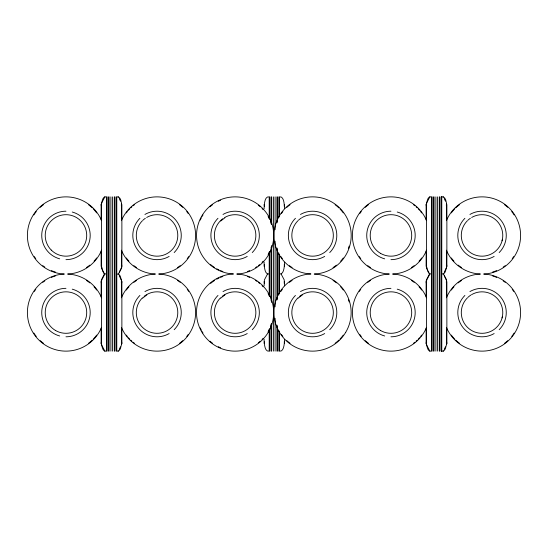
<?xml version="1.0" encoding="UTF-8"?>
<svg xmlns="http://www.w3.org/2000/svg" width="548" height="548" viewBox="0 0 548 548"><rect width="100%" height="100%" fill="white"/><g stroke="black" fill="none" stroke-linecap="round" stroke-linejoin="round"><path stroke-width="0.82" d="M101.133 219.974L101.133 204.52C102.318 201.993 102.291 195.636 106.579 196.869L106.579 351.131C102.291 352.364 102.318 346.007 101.133 343.48L101.133 328.026M106.579 274C102.586 274.959 102.661 268.732 101.483 266.342L101.483 204.52L101.75 202.787L104.88 196.869M101.133 297.112L101.133 281.658L101.401 279.925L104.387 274.021L101.401 268.075L101.401 264.609M101.483 266.342L101.661 265.191M104.88 351.131L101.75 345.213L101.483 343.48L101.483 281.658L101.75 279.925L104.88 274M121.341 205.671L121.403 203.76M121.601 206.254C121.718 203.63 121.033 195.876 116.779 196.869L116.779 351.131C120.793 352.076 120.697 345.87 121.875 343.48L121.875 281.658C120.697 279.268 120.786 273.068 116.779 274M101.133 343.48L101.401 341.747M101.483 343.48L101.661 342.329M121.403 267.102L121.526 250.888M121.875 204.52L121.875 266.342L121.601 268.075L118.478 274M121.341 282.809L121.403 280.898M121.601 283.391L121.875 281.658M121.403 344.24L121.526 328.026M264.115 208.658C264.191 205.959 264.266 195.807 269.212 196.869L269.212 218.686M269.212 274C264.979 275.021 264.266 267.232 264.383 264.609M264.115 285.796L264.383 279.925L267.513 274M284.234 206.254C284.35 203.63 283.665 195.876 279.411 196.869L279.411 216.385M269.212 329.314L269.212 351.131C264.958 352.124 264.273 344.37 264.383 341.747M284.508 262.204C284.433 264.91 284.357 275.048 279.411 274M284.234 283.391L284.234 279.925L281.11 274M284.508 339.342C284.433 342.041 284.357 352.193 279.411 351.131L279.411 331.615M426.125 219.974L426.125 204.52C427.31 201.993 427.289 195.636 431.577 196.869L431.577 351.131C427.289 352.364 427.31 346.007 426.125 343.48L426.125 328.026M431.577 274C427.577 274.959 427.652 268.732 426.474 266.342L426.474 204.52L426.748 202.787L429.872 196.869M426.125 297.112L426.125 281.658L426.399 279.925L429.522 274L426.399 268.075L426.399 264.609M426.474 266.342L426.659 265.191M429.872 351.131L426.748 345.213L426.474 343.48L426.474 281.658L426.748 279.925L429.872 274M446.339 205.671L446.401 203.76M446.599 206.254C446.709 203.486 445.976 195.574 441.421 196.869M426.125 343.48L426.399 341.747M426.474 343.48L426.659 342.329M446.401 267.102L446.517 250.888M446.867 204.52L446.867 266.342C445.688 268.732 445.784 274.932 441.77 274M446.339 282.809L446.401 280.898M446.599 283.391L446.599 279.925L443.469 274M446.401 344.24L446.517 328.026M446.867 281.658L446.867 343.48C445.682 346.007 445.709 352.364 441.421 351.131M119.217 272.329L121.252 268.075M119.217 349.466L120.464 346.829M444.216 272.329L446.25 268.075M444.216 349.466L445.456 346.829M220.7 221.015L224.92 217.775M142.624 298.146L146.843 294.906M220.7 298.146L224.92 294.906M298.167 298.146L302.386 294.906M118.526 350.994L118.128 351.131M443.517 350.994L443.12 351.131M443.12 196.869L443.517 197.006M118.128 196.869L118.526 197.006M446.25 279.925L444.216 275.671M121.252 279.925L119.217 275.671M444.216 198.534L445.456 201.171M119.217 198.534L120.464 201.171M446.599 264.609L446.867 266.342M446.339 265.191L446.517 266.342M426.474 204.52L426.659 205.671M426.125 204.52L426.399 206.254M446.599 341.747L446.867 343.48M446.339 342.329L446.517 343.48M426.474 281.658L426.659 282.809M426.125 281.658L426.399 283.391M284.234 264.609L284.508 266.342M264.115 204.52L264.383 206.254M284.234 341.747L284.508 343.48M264.115 281.658L264.383 283.391M121.601 264.609L121.875 266.342M121.341 265.191L121.526 266.342M101.483 204.52L101.661 205.671M101.133 204.52L101.401 206.254M121.601 341.747L121.875 343.48M121.341 342.329L121.526 343.48M101.483 281.658L101.661 282.809M101.133 281.658L101.401 283.391M446.517 204.52L446.517 219.974M446.517 281.658L446.517 297.112M441.77 196.869L441.77 351.131M441.202 196.869L441.202 351.131M439.845 196.869L439.845 351.131M439.277 196.869L439.277 351.131M437.468 196.869L437.468 351.131M435.879 196.869L435.879 351.131M434.064 196.869L434.064 351.131M433.502 196.869L433.502 351.131M432.139 196.869L432.139 351.131M426.125 250.888L426.125 266.342M284.508 204.52L284.508 208.658M284.508 281.658L284.508 285.796M279.411 254.478L279.411 293.523M278.843 196.869L278.843 217.837M278.843 253.025L278.843 294.975M278.843 330.163L278.843 351.131M277.487 196.869L277.487 222.07M277.487 248.792L277.487 299.208M277.487 325.93L277.487 351.131M276.918 196.869L276.918 222.913M276.918 247.949L276.918 300.051M276.918 325.087L276.918 351.131M275.103 196.869L275.103 229.681M275.103 241.182L275.103 306.818M275.103 318.32L275.103 351.131M273.521 196.869L273.521 351.131M271.705 196.869L271.705 224.605M271.705 245.415L271.705 302.585M271.705 323.395L271.705 351.131M271.137 196.869L271.137 223.906M271.137 247.107L271.137 300.893M271.137 324.094L271.137 351.131M269.78 196.869L269.78 219.529M269.78 251.333L269.78 296.667M269.78 328.471L269.78 351.131M269.212 251.97L269.212 296.03M264.115 262.204L264.115 266.342M264.115 339.342L264.115 343.48M121.526 204.52L121.526 219.974M121.526 281.658L121.526 297.112M116.21 196.869L116.21 351.131M114.854 196.869L114.854 351.131M114.285 196.869L114.285 351.131M112.47 196.869L112.47 351.131M110.888 196.869L110.888 351.131M109.073 196.869L109.073 351.131M108.504 196.869L108.504 351.131M107.148 196.869L107.148 351.131M101.133 250.888L101.133 266.342M426.591 327.327A38.566 38.566 0 0 1 381.518 349.96A38.566 38.566 0 0 1 352.597 308.64A38.566 38.566 0 0 1 389.286 274.041A38.566 38.566 0 0 1 352.597 239.36A38.566 38.566 0 0 1 381.518 198.04A38.566 38.566 0 0 1 426.591 220.673M426.591 297.811A38.566 38.566 0 0 0 392.628 274.041A38.566 38.566 0 0 0 426.591 250.189M397.232 289.159A24.235 24.235 0 0 1 390.957 336.801M384.689 335.979A24.235 24.235 0 0 1 390.957 288.337M421.679 335.088A38.086 38.086 0 0 1 420.659 336.41M419.59 337.691A38.086 38.086 0 0 1 418.466 338.911M417.302 340.075A38.086 38.086 0 0 1 416.083 341.199M414.802 342.267A38.086 38.086 0 0 1 413.48 343.288M368.441 343.288A38.086 38.086 0 0 1 365.221 340.644M361.255 336.41A38.086 38.086 0 0 1 359.755 334.41M359.283 291.42A38.086 38.086 0 0 1 360.742 289.385M367.77 282.35A38.086 38.086 0 0 1 370.503 280.439M411.411 280.439A38.086 38.086 0 0 1 414.144 282.35M419.035 286.83A38.086 38.086 0 0 1 421.679 290.05M397.232 212.021A24.235 24.235 0 0 1 390.957 259.663M384.689 258.841A24.235 24.235 0 0 1 390.957 211.199M421.679 257.95A38.086 38.086 0 0 1 419.035 261.17M414.144 265.65A38.086 38.086 0 0 1 411.411 267.561M370.503 267.561A38.086 38.086 0 0 1 367.77 265.65M360.742 258.615A38.086 38.086 0 0 1 359.283 256.58M359.755 213.59A38.086 38.086 0 0 1 361.255 211.59M365.221 207.356A38.086 38.086 0 0 1 368.441 204.712M413.48 204.712A38.086 38.086 0 0 1 414.802 205.733M416.083 206.802A38.086 38.086 0 0 1 417.302 207.925M418.466 209.089A38.086 38.086 0 0 1 419.59 210.309M420.659 211.59A38.086 38.086 0 0 1 421.679 212.912M471.664 294.605A20.749 20.749 0 0 1 502.071 317.936M502.42 316.429A20.749 20.749 0 0 1 472.335 330.91A20.749 20.749 0 0 1 467.362 297.9M467.917 297.365A20.749 20.749 0 0 1 470.999 295.002M446.408 327.327A38.566 38.566 0 0 0 491.474 349.96A38.566 38.566 0 0 0 520.401 308.64A38.566 38.566 0 0 0 483.706 274.041A38.566 38.566 0 0 0 520.401 239.36A38.566 38.566 0 0 0 491.474 198.04A38.566 38.566 0 0 0 446.408 220.673M446.408 297.811A38.566 38.566 0 0 1 480.363 274.041A38.566 38.566 0 0 1 446.408 250.189M514.161 333.026A38.086 38.086 0 0 1 511.736 336.41M507.777 340.644A38.086 38.086 0 0 1 504.55 343.288M459.519 343.288A38.086 38.086 0 0 1 455.689 340.075M454.525 338.911A38.086 38.086 0 0 1 451.319 335.088M451.319 290.05A38.086 38.086 0 0 1 453.963 286.83M458.19 282.871A38.086 38.086 0 0 1 461.58 280.439M492.686 276A38.086 38.086 0 0 1 496.611 277.384M503.187 280.891A38.086 38.086 0 0 1 505.222 282.35M512.25 289.385A38.086 38.086 0 0 1 513.709 291.42M469.917 291.584A24.235 24.235 0 0 1 499.173 329.704M494.152 333.554A24.235 24.235 0 0 1 464.896 295.434M471.664 217.467A20.749 20.749 0 0 1 502.071 240.798M502.42 239.291A20.749 20.749 0 0 1 472.335 253.772A20.749 20.749 0 0 1 467.362 220.762M467.917 220.228A20.749 20.749 0 0 1 470.355 218.289M513.709 256.58A38.086 38.086 0 0 1 512.25 258.615M505.222 265.65A38.086 38.086 0 0 1 503.187 267.109M496.611 270.616A38.086 38.086 0 0 1 492.686 272M461.58 267.561A38.086 38.086 0 0 1 458.19 265.129M453.963 261.17A38.086 38.086 0 0 1 451.319 257.95M451.319 212.912A38.086 38.086 0 0 1 454.525 209.089M455.689 207.925A38.086 38.086 0 0 1 459.519 204.712M504.55 204.712A38.086 38.086 0 0 1 507.777 207.356M511.736 211.59A38.086 38.086 0 0 1 514.161 214.974M469.917 214.446A24.235 24.235 0 0 1 499.173 252.566M494.152 256.416A24.235 24.235 0 0 1 464.896 218.296M101.592 327.327A38.566 38.566 0 0 1 56.526 349.96A38.566 38.566 0 0 1 27.599 308.64A38.566 38.566 0 0 1 64.294 274.041A38.566 38.566 0 0 1 27.599 239.36A38.566 38.566 0 0 1 56.526 198.04A38.566 38.566 0 0 1 101.592 220.673M101.592 297.811A38.566 38.566 0 0 0 67.637 274.041A38.566 38.566 0 0 0 101.592 250.189M72.24 289.159A24.235 24.235 0 0 1 65.966 336.801M59.691 335.979A24.235 24.235 0 0 1 65.966 288.337M96.681 335.088A38.086 38.086 0 0 1 93.475 338.911M92.311 340.075A38.086 38.086 0 0 1 88.481 343.288M43.45 343.288A38.086 38.086 0 0 1 40.223 340.644M36.264 336.41A38.086 38.086 0 0 1 33.839 333.026M34.291 291.42A38.086 38.086 0 0 1 35.75 289.385M42.778 282.35A38.086 38.086 0 0 1 44.813 280.891M51.389 277.384A38.086 38.086 0 0 1 55.314 276M86.42 280.439A38.086 38.086 0 0 1 89.81 282.871M94.037 286.83A38.086 38.086 0 0 1 96.681 290.05M72.24 212.021A24.235 24.235 0 0 1 65.966 259.663M59.691 258.841A24.235 24.235 0 0 1 65.966 211.199M96.681 257.95A38.086 38.086 0 0 1 94.037 261.17M89.81 265.129A38.086 38.086 0 0 1 86.42 267.561M55.314 272A38.086 38.086 0 0 1 51.389 270.616M44.813 267.109A38.086 38.086 0 0 1 42.778 265.65M35.75 258.615A38.086 38.086 0 0 1 34.291 256.58M33.839 214.974A38.086 38.086 0 0 1 36.264 211.59M40.223 207.356A38.086 38.086 0 0 1 43.45 204.712M88.481 204.712A38.086 38.086 0 0 1 92.311 207.925M93.475 209.089A38.086 38.086 0 0 1 96.681 212.912M146.665 294.605A20.749 20.749 0 0 1 177.71 310.757A20.749 20.749 0 0 1 149.947 332.061A20.749 20.749 0 0 1 142.37 297.9M144.103 296.352A20.749 20.749 0 0 1 146.008 295.002M121.409 327.327A38.566 38.566 0 0 0 166.482 349.96A38.566 38.566 0 0 0 195.403 308.64A38.566 38.566 0 0 0 158.715 274.041A38.566 38.566 0 0 0 195.403 239.36A38.566 38.566 0 0 0 166.482 198.04A38.566 38.566 0 0 0 121.409 220.673M121.409 297.811A38.566 38.566 0 0 1 155.372 274.041A38.566 38.566 0 0 1 121.409 250.189M188.245 334.41A38.086 38.086 0 0 1 186.745 336.41M182.779 340.644A38.086 38.086 0 0 1 179.559 343.288M134.52 343.288A38.086 38.086 0 0 1 133.198 342.267M131.917 341.199A38.086 38.086 0 0 1 130.698 340.075M129.534 338.911A38.086 38.086 0 0 1 128.41 337.691M127.342 336.41A38.086 38.086 0 0 1 126.321 335.088M126.321 290.05A38.086 38.086 0 0 1 128.965 286.83M133.856 282.35A38.086 38.086 0 0 1 136.589 280.439M177.497 280.439A38.086 38.086 0 0 1 180.23 282.35M187.258 289.385A38.086 38.086 0 0 1 188.718 291.42M144.925 291.584A24.235 24.235 0 0 1 174.175 329.704M169.161 333.554A24.235 24.235 0 0 1 139.904 295.434M146.665 217.467A20.749 20.749 0 0 1 177.71 233.626A20.749 20.749 0 0 1 149.947 254.93A20.749 20.749 0 0 1 142.37 220.762M142.925 220.228A20.749 20.749 0 0 1 145.357 218.289M188.718 256.58A38.086 38.086 0 0 1 187.258 258.615M180.23 265.65A38.086 38.086 0 0 1 177.497 267.561M136.589 267.561A38.086 38.086 0 0 1 133.856 265.65M128.965 261.17A38.086 38.086 0 0 1 126.321 257.95M126.321 212.912A38.086 38.086 0 0 1 127.342 211.59M128.41 210.309A38.086 38.086 0 0 1 129.534 209.089M130.698 207.925A38.086 38.086 0 0 1 131.917 206.802M133.198 205.733A38.086 38.086 0 0 1 134.52 204.712M179.559 204.712A38.086 38.086 0 0 1 182.779 207.356M186.745 211.59A38.086 38.086 0 0 1 188.245 213.59M144.925 214.446A24.235 24.235 0 0 1 174.175 252.566M169.161 256.416A24.235 24.235 0 0 1 139.904 218.296M299.646 296.352A20.749 20.749 0 0 1 332.965 308.709A20.749 20.749 0 0 1 306.469 332.396A20.749 20.749 0 0 1 297.913 297.9M343.301 335.088A38.086 38.086 0 0 1 340.089 338.911M338.924 340.075A38.086 38.086 0 0 1 335.102 343.288M290.063 343.288A38.086 38.086 0 0 1 286.844 340.644M282.884 336.41A38.086 38.086 0 0 1 281.377 334.41M280.912 291.42A38.086 38.086 0 0 1 282.364 289.385M289.399 282.35A38.086 38.086 0 0 1 292.125 280.439M333.04 280.439A38.086 38.086 0 0 1 336.424 282.871M340.657 286.83A38.086 38.086 0 0 1 343.301 290.05M348.377 299.551A38.086 38.086 0 0 1 349.151 301.921M300.468 291.584A24.235 24.235 0 0 1 329.718 329.704M324.704 333.554A24.235 24.235 0 0 1 295.447 295.434M222.18 296.352A20.749 20.749 0 0 1 255.156 317.936A20.749 20.749 0 0 1 224.742 330.533A20.749 20.749 0 0 1 220.447 297.9M271.445 324.012A38.086 38.086 0 0 1 270.616 326.368M269.274 329.423A38.086 38.086 0 0 1 268.102 331.615M263.191 338.308A38.086 38.086 0 0 1 262.047 339.5M260.238 341.199A38.086 38.086 0 0 1 258.3 342.788M220.543 347.754A38.086 38.086 0 0 1 218.262 346.726M212.597 343.288A38.086 38.086 0 0 1 209.994 341.199M202.986 333.026A38.086 38.086 0 0 1 202.13 331.615M201.335 330.163A38.086 38.086 0 0 1 200.26 327.91M210.631 283.398A38.086 38.086 0 0 1 214.658 280.439M216.789 279.179A38.086 38.086 0 0 1 219.015 278.055M220.543 277.384A38.086 38.086 0 0 1 222.885 276.5M247.347 276.5A38.086 38.086 0 0 1 249.689 277.384M255.574 280.439A38.086 38.086 0 0 1 256.957 281.364M258.3 282.35A38.086 38.086 0 0 1 259.601 283.398M262.047 285.638A38.086 38.086 0 0 1 263.191 286.83M268.102 293.523A38.086 38.086 0 0 1 269.274 295.714M223.002 291.584A24.235 24.235 0 0 1 252.251 329.704M247.23 333.554A24.235 24.235 0 0 1 217.981 295.434M224.742 217.467A20.749 20.749 0 0 1 255.156 240.798A20.749 20.749 0 0 1 224.742 253.395A20.749 20.749 0 0 1 220.447 220.762M221.002 220.228A20.749 20.749 0 0 1 222.796 218.741M269.274 252.286A38.086 38.086 0 0 1 268.102 254.478M263.191 261.17A38.086 38.086 0 0 1 262.047 262.362M259.601 264.602A38.086 38.086 0 0 1 258.3 265.65M256.957 266.636A38.086 38.086 0 0 1 255.574 267.561M249.689 270.616A38.086 38.086 0 0 1 247.347 271.5M222.885 271.5A38.086 38.086 0 0 1 220.543 270.616M219.015 269.945A38.086 38.086 0 0 1 216.789 268.821M214.658 267.561A38.086 38.086 0 0 1 210.631 264.602M200.26 220.091A38.086 38.086 0 0 1 201.335 217.837M202.13 216.385A38.086 38.086 0 0 1 202.986 214.974M209.994 206.802A38.086 38.086 0 0 1 212.597 204.712M218.262 201.274A38.086 38.086 0 0 1 220.543 200.246M258.3 205.212A38.086 38.086 0 0 1 260.238 206.802M262.047 208.5A38.086 38.086 0 0 1 263.191 209.692M268.102 216.385A38.086 38.086 0 0 1 269.274 218.577M270.616 221.632A38.086 38.086 0 0 1 271.445 223.988M223.002 214.446A24.235 24.235 0 0 1 252.251 252.566M247.23 256.416A24.235 24.235 0 0 1 217.981 218.296M302.208 217.467A20.749 20.749 0 0 1 332.622 240.798A20.749 20.749 0 0 1 302.208 253.395A20.749 20.749 0 0 1 297.913 220.762M298.468 220.228A20.749 20.749 0 0 1 301.551 217.864M349.151 246.079A38.086 38.086 0 0 1 348.377 248.45M343.301 257.95A38.086 38.086 0 0 1 340.657 261.17M336.424 265.129A38.086 38.086 0 0 1 333.04 267.561M292.125 267.561A38.086 38.086 0 0 1 289.399 265.65M282.364 258.615A38.086 38.086 0 0 1 280.912 256.58M281.377 213.59A38.086 38.086 0 0 1 282.884 211.59M286.844 207.356A38.086 38.086 0 0 1 290.063 204.712M335.102 204.712A38.086 38.086 0 0 1 338.924 207.925M340.089 209.089A38.086 38.086 0 0 1 343.301 212.912M300.468 214.446A24.235 24.235 0 0 1 329.718 252.566M324.704 256.416A24.235 24.235 0 0 1 295.447 218.296M380.586 330.533A20.749 20.749 0 0 0 411.706 312.566A20.749 20.749 0 0 0 380.586 294.605A20.749 20.749 0 0 0 380.586 330.533M380.586 253.395A20.749 20.749 0 0 0 411.706 235.435A20.749 20.749 0 0 0 380.586 217.467A20.749 20.749 0 0 0 380.586 253.395M55.595 330.533A20.749 20.749 0 0 0 86.714 312.566A20.749 20.749 0 0 0 55.595 294.605A20.749 20.749 0 0 0 55.595 330.533M51.293 250.1A20.749 20.749 0 0 0 86.002 240.798A20.749 20.749 0 0 0 60.595 215.391A20.749 20.749 0 0 0 51.293 250.1M345.699 332.335A38.566 38.566 0 0 0 314.257 274.041A38.566 38.566 0 0 0 345.699 215.665A38.566 38.566 0 0 0 279.466 215.665A38.566 38.566 0 0 0 310.915 273.959A38.566 38.566 0 0 0 279.466 332.335A38.566 38.566 0 0 0 345.699 332.335M268.232 332.335A38.566 38.566 0 0 0 236.791 274.041A38.566 38.566 0 0 0 268.232 215.665A38.566 38.566 0 0 0 202 215.665A38.566 38.566 0 0 0 233.448 273.959A38.566 38.566 0 0 0 202 332.335A38.566 38.566 0 0 0 268.232 332.335"/></g></svg>
